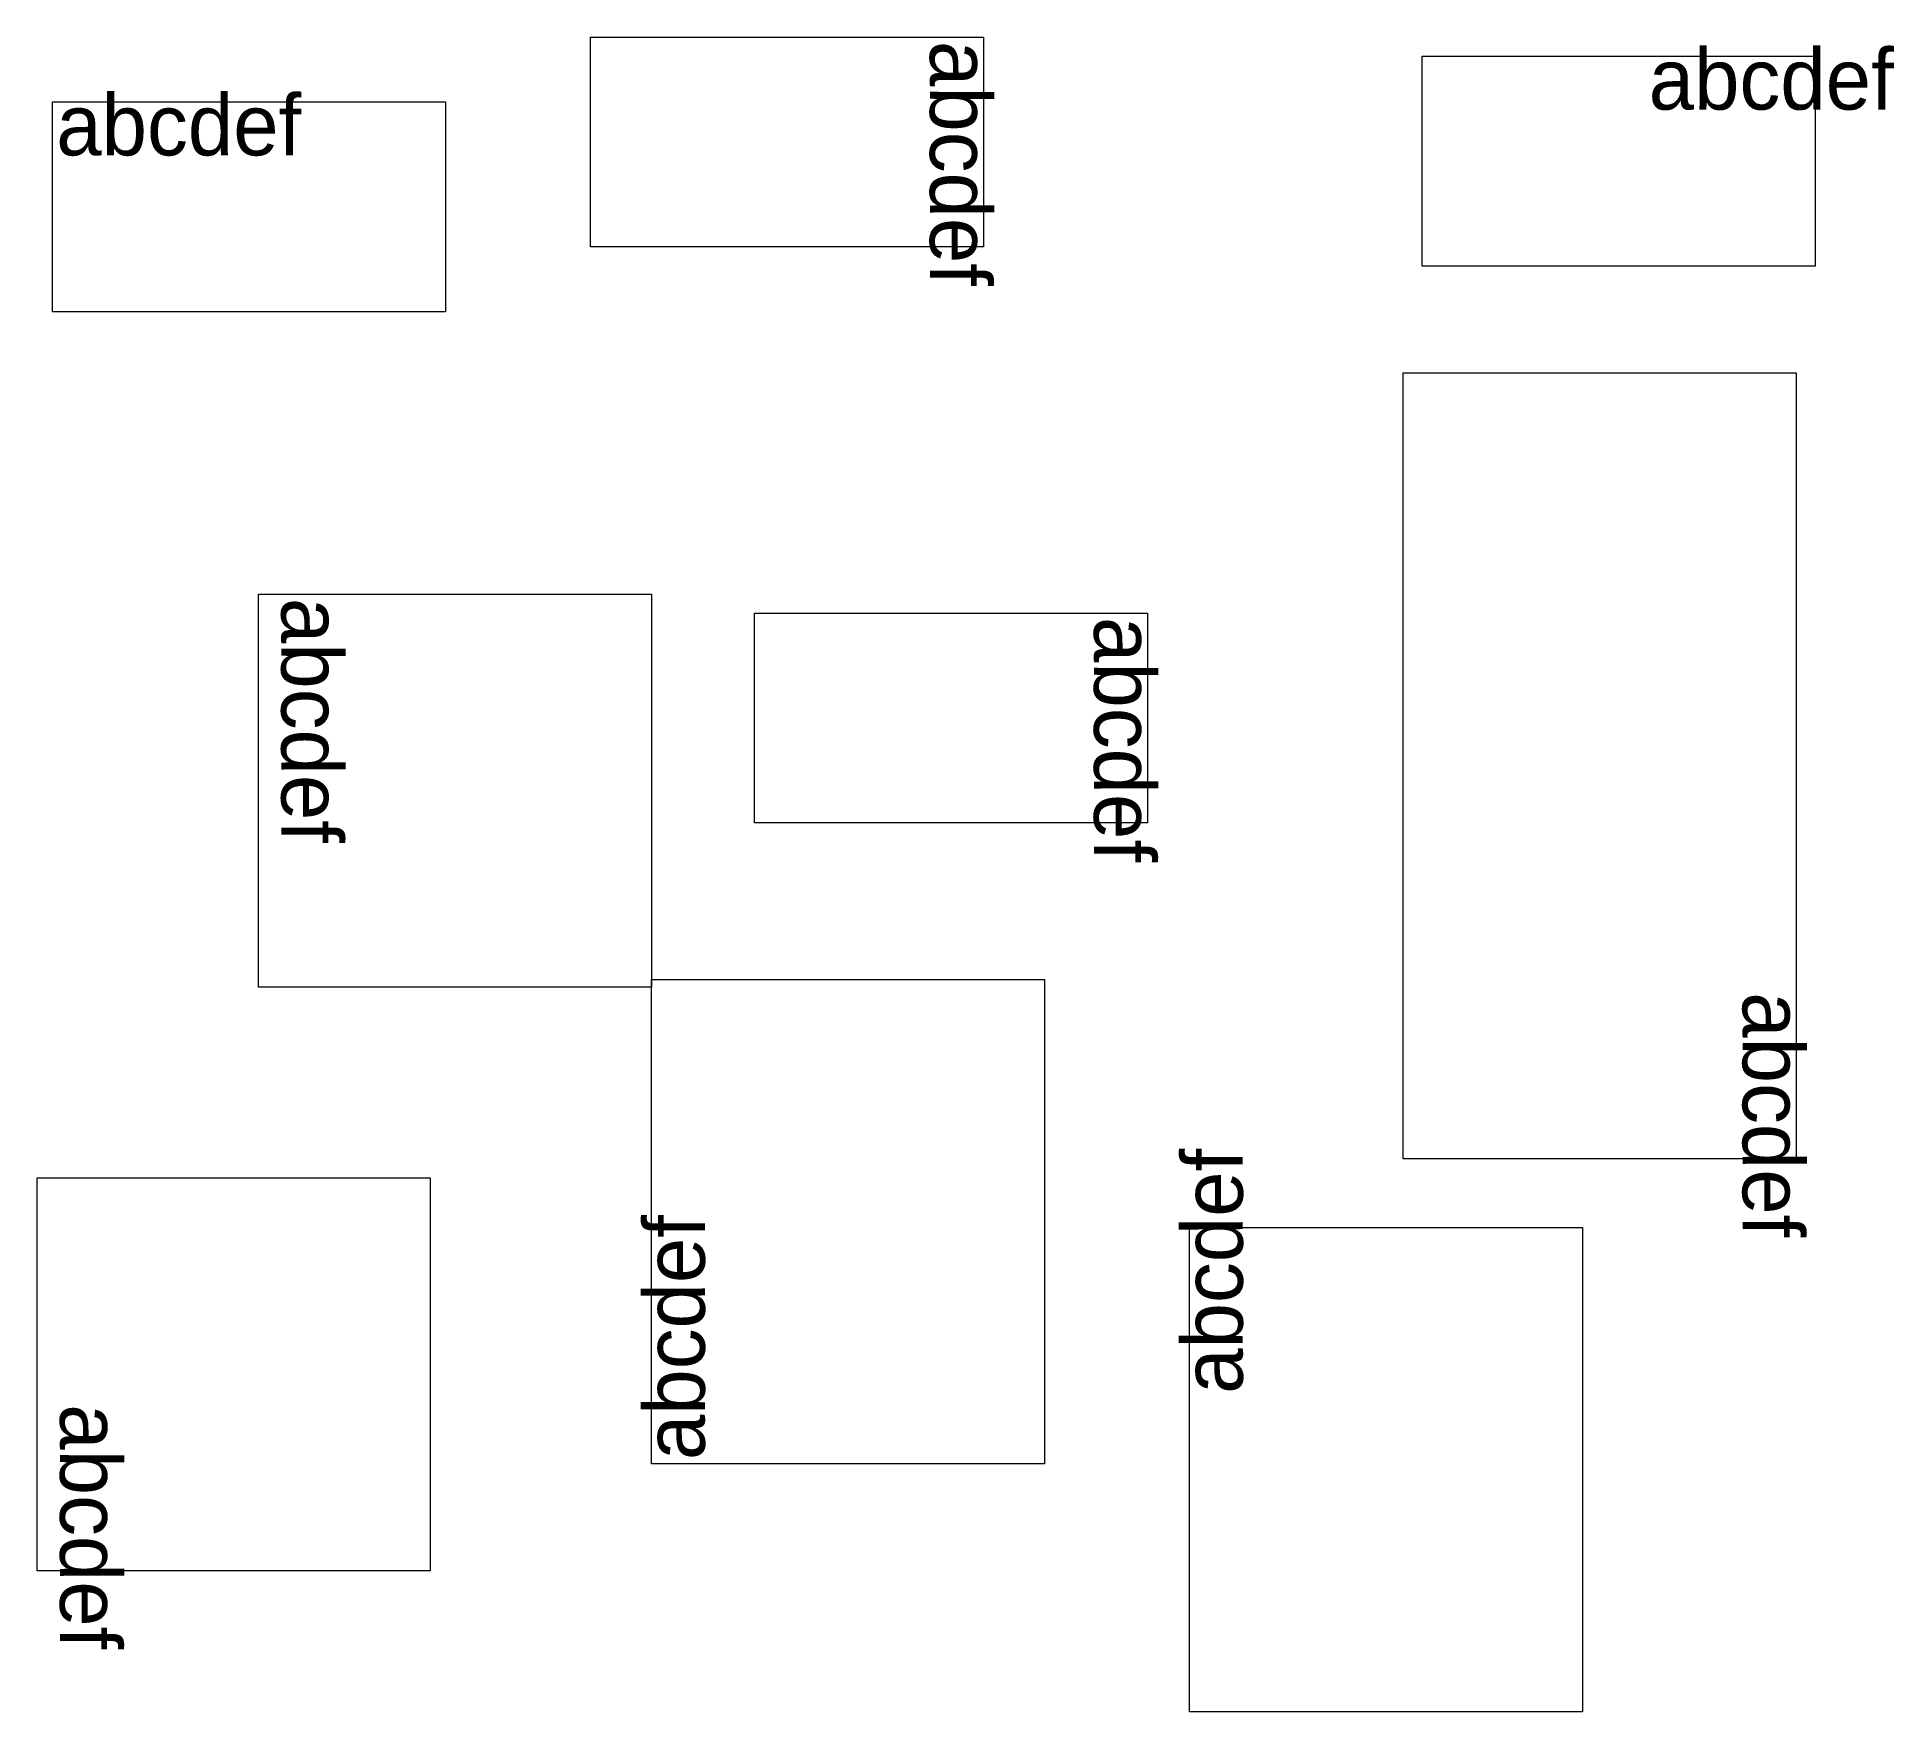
# Model space of a CAD drawing. Extents: x 40 to 527, y 199 to 638.
import ezdxf

# ---------------------------------------------------------------- set-up
doc = ezdxf.new("R2010")
doc.units = 0
doc.layers.get('0').update_dxf_attribs({"lineweight": 0})

msp = doc.modelspace()

# ---------------------------------------------------------------- linework, layer by layer
at = {"true_color": 0x000000}
for points in [[(185, 638), (288, 638), (288, 583), (185, 583), (185, 638)], [(403, 633), (506, 633), (506, 578), (403, 578), (403, 633)], [(44, 621), (147, 621), (147, 566), (44, 566), (44, 621)], [(398, 550), (501, 550), (501, 344), (398, 344), (398, 550)], [(98, 492), (201, 492), (201, 389), (98, 389), (98, 492)], [(228, 487), (331, 487), (331, 432), (228, 432), (228, 487)], [(201, 391), (304, 391), (304, 264), (201, 264), (201, 391)], [(40, 339), (143, 339), (143, 236), (40, 236), (40, 339)], [(342, 326), (445, 326), (445, 199), (342, 199), (342, 326)]]:
    msp.add_lwpolyline(points, dxfattribs=at)

# ---------------------------------------------------------------- texts
for rotation, p in [(-90, (274, 637)), (-90, (104, 491)), (-90, (317, 486)), (-90, (487, 387.63)), (90, (356, 282.37)), (90, (215, 265)), (-90, (46, 279.63))]:
    msp.add_text('abcdef', height=16, rotation=rotation, dxfattribs=at).set_placement(p)
for p in [(462.37, 619), (45, 607)]:
    msp.add_text('abcdef', height=16, dxfattribs=at).set_placement(p)

doc.saveas('drawing.dxf')
